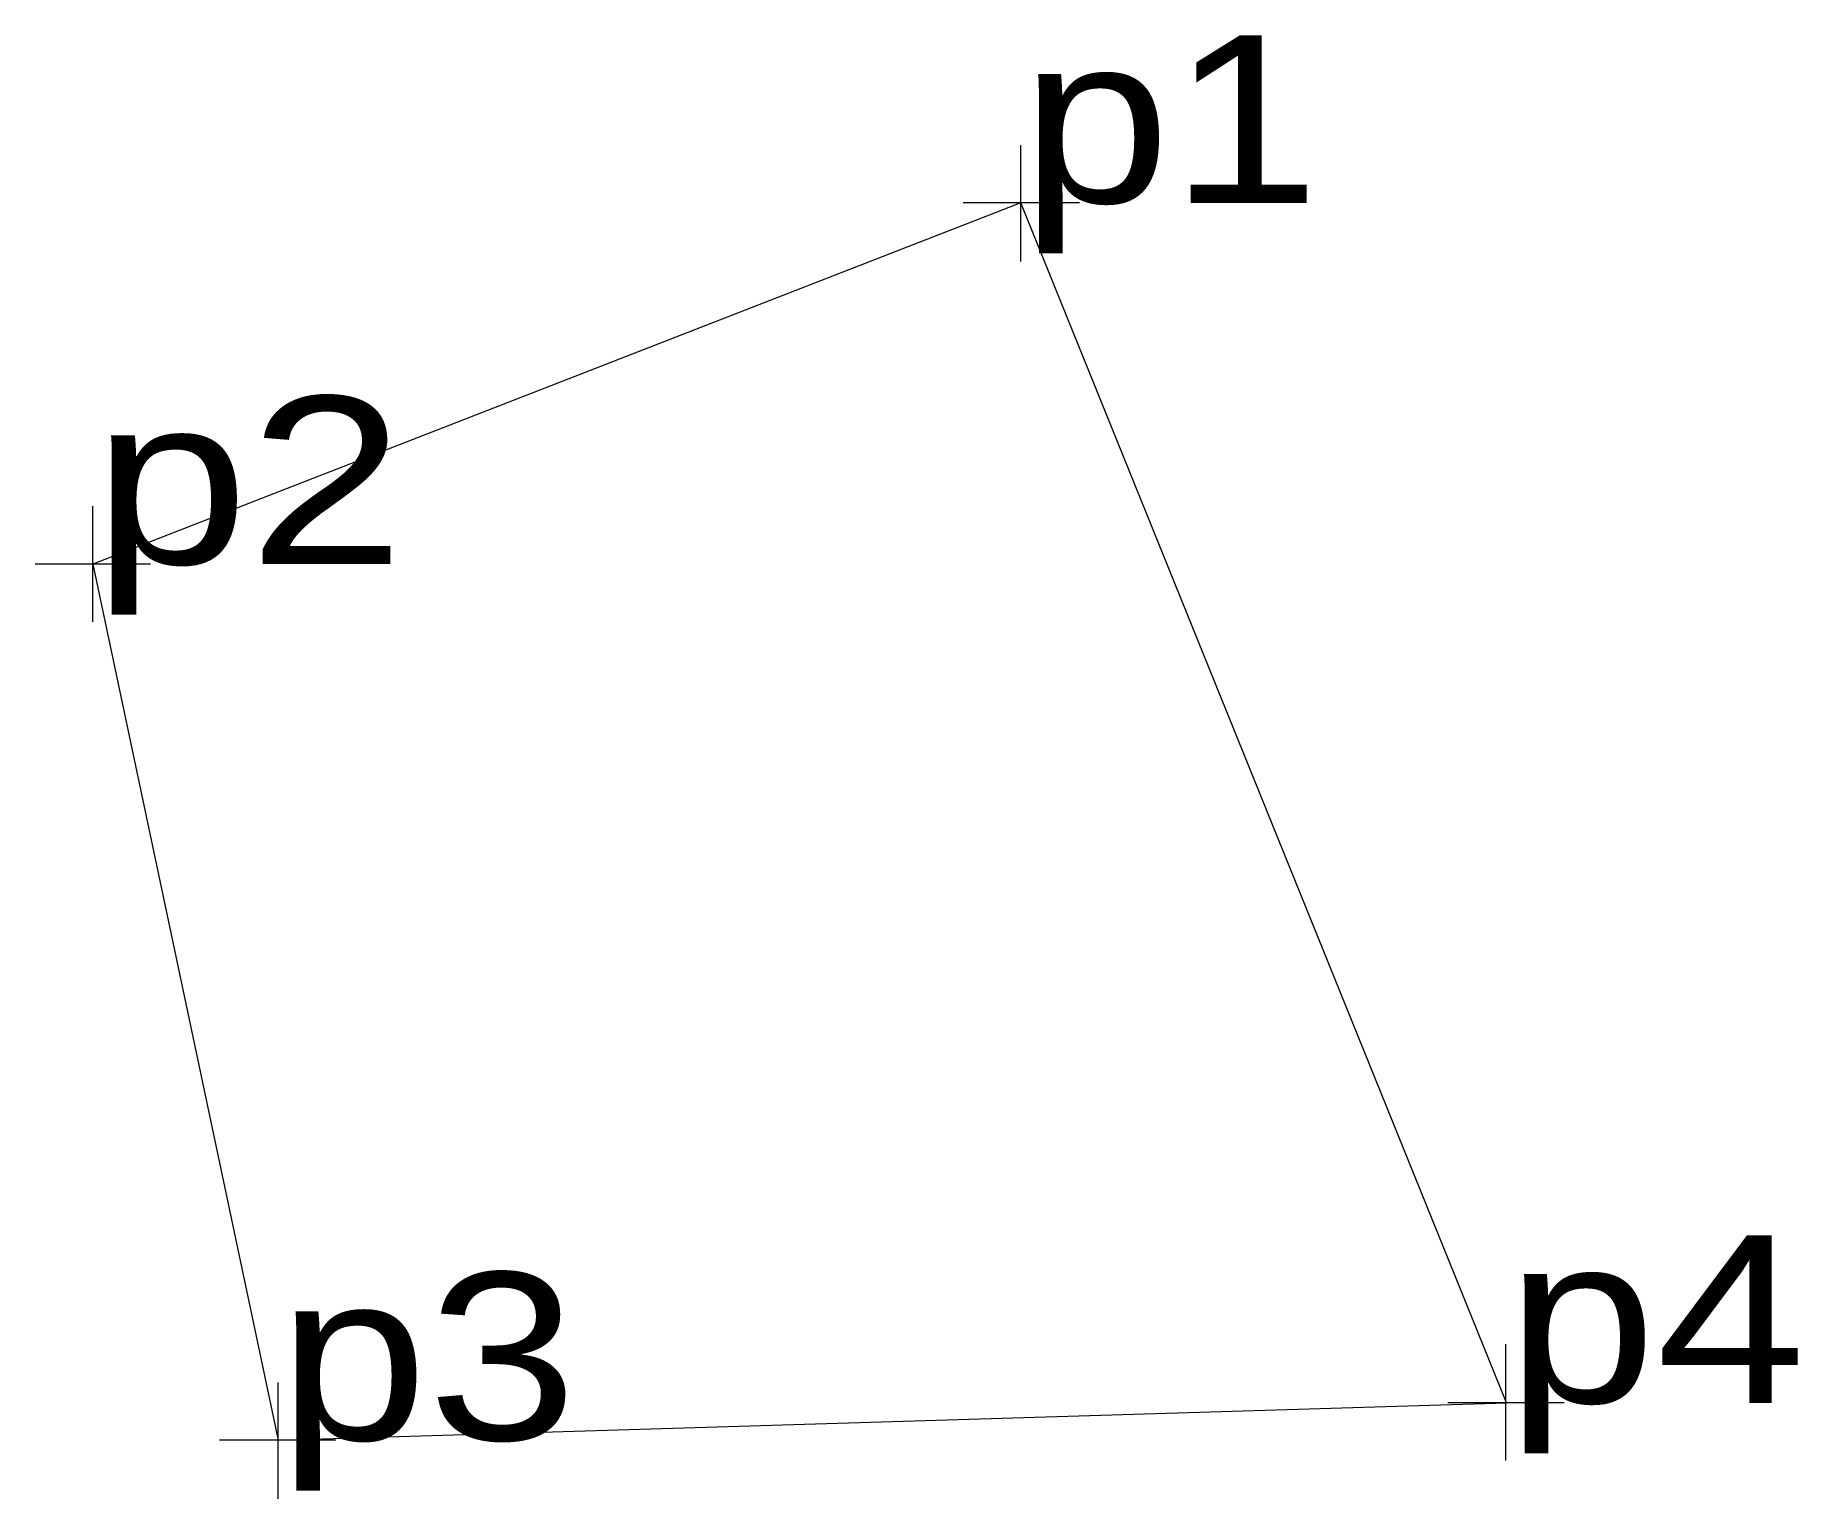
# Model space of a CAD drawing. Header units: metres. Extents: x 536259 to 551576, y 1837033 to 1839482.
# Drawn here: x 551557.21 to 551576.15, y 1839466.57 to 1839482.29 of the extents above; entities outside this region: 3.
import ezdxf

# ---------------------------------------------------------------- set-up
doc = ezdxf.new("R2010")
doc.units = ezdxf.units.M
doc.header["$LTSCALE"] = 0.72
doc.linetypes.add('DASH_DOUBLE_DOT', pattern=[9.2, 5, -1.2, 0.3, -1.2, 0.3, -1.2])
doc.layers.add('12', color=7, linetype='Continuous')
for name, color, linetype, lineweight in [('15', 7, 'Continuous', 13), ('52', 7, 'DASH_DOUBLE_DOT', 60), ('7', 7, 'Continuous', 13)]:
    doc.layers.add(name, color=color, linetype=linetype, lineweight=lineweight)

msp = doc.modelspace()

# ---------------------------------------------------------------- linework, layer by layer
at = {"layer": '15'}
msp.add_lwpolyline([(551557.83, 1839476.61), (551559.82, 1839467.2), (551573.02, 1839467.6), (551567.8, 1839480.49)], close=True, dxfattribs=at)
at = {"layer": '52'}
for points in [[(536258.9, 1837033.37), (536262.4, 1837033.71), (536270.04, 1837035.33), (536269.12, 1837036.63), (536268.82, 1837036.96), (536268.17, 1837038.71), (536268.05, 1837039.15), (536268.68, 1837062.38), (536269.37, 1837086.07), (536269.49, 1837094.66), (536269.4, 1837098.9), (536267.93, 1837110.52), (536268.86, 1837112.7), (536270.61, 1837114.48), (536270.21, 1837116.5), (536269.09, 1837122.15), (536267.09, 1837124.3), (536265.75, 1837125.75), (536265.9, 1837129.33), (536267.03, 1837135.56), (536268.07, 1837139.91), (536268.2, 1837140.33), (536269.44, 1837144.21), (536270.11, 1837146.04), (536275.59, 1837161.04), (536277.45, 1837166.14), (536277.96, 1837167.54), (536283.95, 1837183.25), (536298.3, 1837220.65), (536301.01, 1837227.47), (536305.7, 1837239.17), (536312.74, 1837255.99), (536313.46, 1837256.37), (536314.99, 1837257.19), (536316.45, 1837257.31), (536317.99, 1837256.98), (536318.03, 1837257.05), (536320.24, 1837260.87), (536321, 1837262.19), (536318.67, 1837263.68), (536317.65, 1837265.4), (536317.56, 1837265.87), (536317.36, 1837266.88), (536320.46, 1837274.58), (536326.62, 1837289.42), (536329.75, 1837296.8), (536338.38, 1837317.57), (536339.69, 1837320.77), (536353.13, 1837353.48), (536358.69, 1837366.26), (536361.65, 1837373.05), (536361.82, 1837373.44), (536356.31, 1837375.94), (536355.65, 1837376.24)], [(536355.65, 1837376.24), (536351.2, 1837364.56), (536351.15, 1837364.43), (536347.05, 1837354.39), (536346.94, 1837354.11), (536346.07, 1837352), (536344.28, 1837347.65), (536342.96, 1837344.44), (536339.14, 1837335.13), (536337.09, 1837330.24), (536334.25, 1837323.47), (536333.85, 1837322.51), (536331.18, 1837316.06), (536330.79, 1837315.11), (536329.3, 1837311.4), (536328.13, 1837308.52), (536323.82, 1837297.94), (536321.55, 1837292.58), (536318.17, 1837284.58), (536317.98, 1837284.08), (536314.95, 1837276.14), (536314.91, 1837276.02), (536300.41, 1837241.86), (536300.36, 1837241.75), (536297.81, 1837235.1), (536297.66, 1837234.72), (536295.09, 1837228.65), (536293.51, 1837224.92), (536293.33, 1837224.5), (536287.76, 1837209.93), (536285.2, 1837203.24), (536279.07, 1837186.74), (536266.03, 1837152.71), (536264.57, 1837148.71), (536263.23, 1837145.06), (536261.47, 1837138.8), (536260.46, 1837133.4), (536260.15, 1837131.77), (536260.07, 1837129.67), (536259.88, 1837124.84)], [(536259.88, 1837124.84), (536260.09, 1837121.42), (536261.29, 1837113.69), (536261.35, 1837113.29), (536262.88, 1837101.42), (536263.24, 1837098.62), (536263.28, 1837084.52), (536262.81, 1837070.7), (536262.81, 1837070.63), (536262.34, 1837058.84), (536262.3, 1837058.04), (536262.3, 1837057.95), (536261.92, 1837045.07), (536261.79, 1837040.43), (536261.37, 1837036.99), (536260.45, 1837034.71), (536258.9, 1837033.37)]]:
    msp.add_lwpolyline(points, dxfattribs=at)
at = {"layer": '7'}
for p, q in [((551567.8, 1839479.86), (551567.8, 1839481.11)), ((551568.43, 1839480.49), (551567.18, 1839480.49)), ((551557.83, 1839475.99), (551557.83, 1839477.23)), ((551558.45, 1839476.61), (551557.21, 1839476.61)), ((551573.01, 1839466.98), (551573.01, 1839468.23)), ((551559.82, 1839466.57), (551559.82, 1839467.82)), ((551573.64, 1839467.6), (551572.39, 1839467.6)), ((551560.44, 1839467.2), (551559.19, 1839467.2))]:
    msp.add_line(p, q, dxfattribs=at)

# ---------------------------------------------------------------- texts
at = {"layer": '12'}
for s, width, p in [('p1', 1.2, (551567.8, 1839480.49)), ('p2', 1.25, (551557.83, 1839476.61)), ('p4', 1.2, (551573.02, 1839467.6)), ('p3', 1.2, (551559.82, 1839467.2))]:
    msp.add_text(s, height=1.8, dxfattribs=dict(at, width=width)).set_placement(p)

doc.saveas('drawing.dxf')
